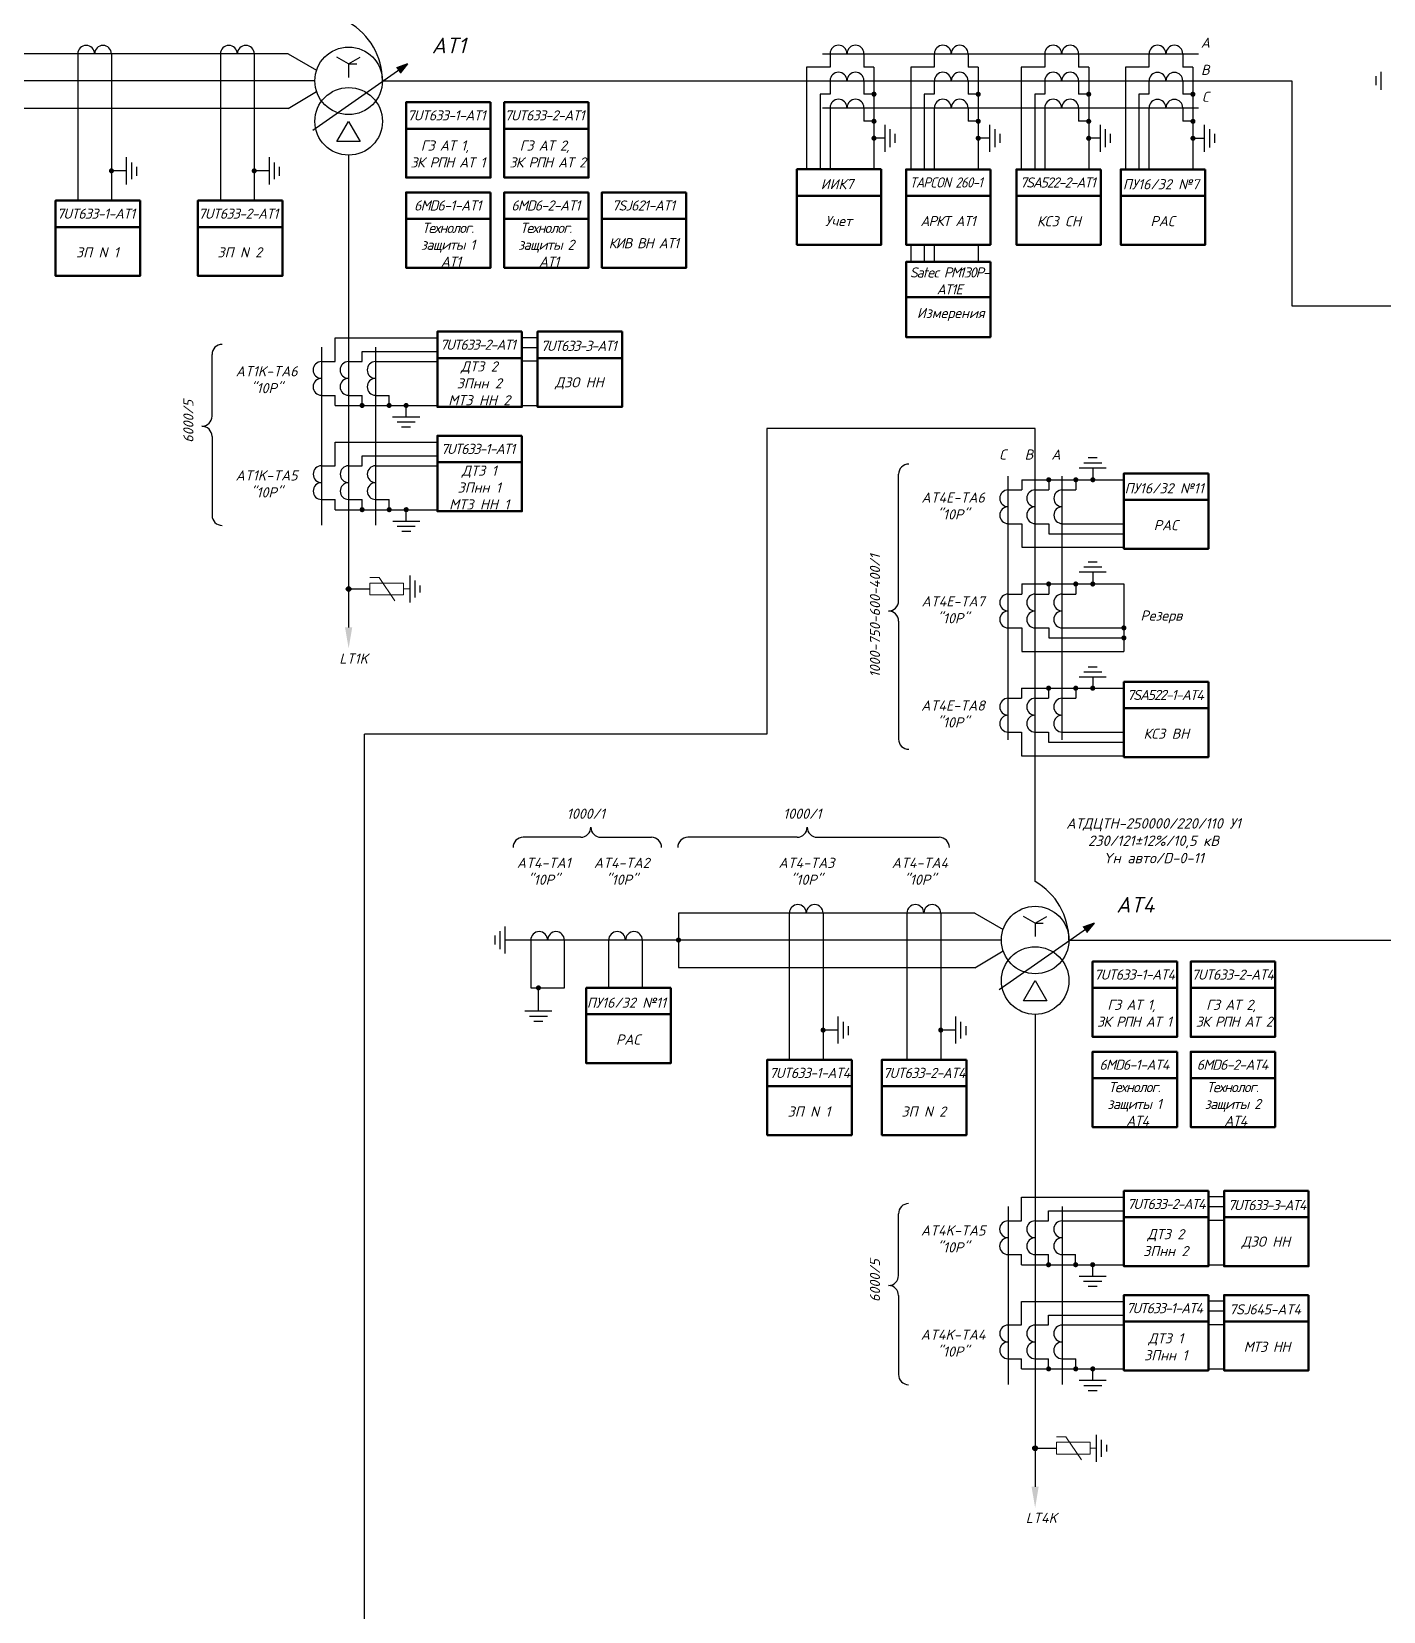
# Model space of a CAD drawing. Header units: millimetres. Extents: x -4534 to -456, y 3875 to 4716.
# Drawn here: x -3807.6 to -3547.6, y 4249.4 to 4553.4 of the extents above; entities that cross this region are included whole.
import ezdxf
from ezdxf.enums import TextEntityAlignment as Align

# ---------------------------------------------------------------- set-up
doc = ezdxf.new("R2010")
doc.units = ezdxf.units.MM
for name, color, linetype in [('Измерения АСУТП', 80, 'Continuous'), ('Корректировка 1', 5, 'Continuous'), ('РАС АСУТП', 50, 'Continuous')]:
    doc.layers.add(name, color=color, linetype=linetype)
doc.styles.add('ГОСТ 3.0', font='isocpeur.ttf', dxfattribs={"oblique": 15, "height": 3})
doc.styles.add('гост2', font='isocpeur.ttf', dxfattribs={"oblique": 15, "height": 2})
doc.styles.add('гост3', font='isocpeur.ttf', dxfattribs={"oblique": 15, "height": 3})

# ---------------------------------------------------------------- blocks, each defined once
blk = doc.blocks.new('Точка')
h = blk.add_hatch(color=256)
edge = h.paths.add_edge_path()
edge.add_arc((0, 0), 0.691, 0, 360)
blk.add_circle((0, 0), 0.691)

msp = doc.modelspace()

# ---------------------------------------------------------------- hatches: boundary and pattern name
for points in [[(-3735.28, 4547.16), (-3736.74, 4545.39), (-3737.45, 4546.4)], [(-3603.22, 4381.83), (-3604.68, 4380.05), (-3605.39, 4381.06)]]:
    msp.add_hatch(color=0).paths.add_polyline_path(points)

# ---------------------------------------------------------------- linework, layer by layer
at = {"color": 0, "ltscale": 0.25}
for p, q in [((-3758.24, 4549.1), (-3815.24, 4549.1)), ((-3758.24, 4549.1), (-3752.8, 4545.96)), ((-3655.49, 4549.12), (-3583.16, 4549.12)), ((-3645.57, 4546.53), (-3647.52, 4546.53)), ((-3645.57, 4546.53), (-3645.57, 4526.87)), ((-3625.52, 4546.52), (-3627.47, 4546.52)), ((-3625.52, 4546.52), (-3625.52, 4526.86)), ((-3604.27, 4546.52), (-3606.22, 4546.52)), ((-3604.27, 4546.52), (-3604.27, 4526.86)), ((-3584.22, 4546.51), (-3586.17, 4546.51)), ((-3584.22, 4546.51), (-3584.22, 4526.85)), ((-3549.04, 4544.77), (-3549.04, 4543.04)), ((-3548.07, 4545.64), (-3548.07, 4542.17)), ((-3758.24, 4538.57), (-3752.8, 4541.84)), ((-3758.24, 4538.57), (-3815.24, 4538.57)), ((-3655.94, 4541.33), (-3655.94, 4526.87)), ((-3655.49, 4538.72), (-3583.16, 4538.72)), ((-3645.57, 4541.33), (-3647.52, 4541.33)), ((-3635.89, 4541.32), (-3635.89, 4526.86)), ((-3625.52, 4541.32), (-3627.47, 4541.32)), ((-3614.64, 4541.32), (-3614.64, 4526.86)), ((-3604.27, 4541.32), (-3606.22, 4541.32)), ((-3594.6, 4541.31), (-3594.6, 4526.85)), ((-3584.22, 4541.31), (-3586.17, 4541.31)), ((-3645.57, 4536.13), (-3647.52, 4536.13)), ((-3643.45, 4530.25), (-3643.45, 4535.45)), ((-3625.52, 4536.12), (-3627.47, 4536.12)), ((-3604.27, 4536.12), (-3606.22, 4536.12)), ((-3584.22, 4536.11), (-3586.17, 4536.11)), ((-3642.48, 4531.12), (-3642.48, 4534.59)), ((-3641.5, 4531.99), (-3641.5, 4533.72)), ((-3623.27, 4530.24), (-3623.27, 4535.44)), ((-3622.29, 4531.11), (-3622.29, 4534.58)), ((-3621.32, 4531.99), (-3621.32, 4533.72)), ((-3602.02, 4530.24), (-3602.02, 4535.44)), ((-3601.04, 4531.11), (-3601.04, 4534.58)), ((-3600.07, 4531.98), (-3600.07, 4533.71)), ((-3581.97, 4530.23), (-3581.97, 4535.43)), ((-3580.99, 4531.1), (-3580.99, 4534.57)), ((-3580.02, 4531.97), (-3580.02, 4533.7)), ((-3787.38, 4525.61), (-3787.38, 4527.34)), ((-3759.92, 4525.61), (-3759.92, 4527.34)), ((-3772.91, 4479.39), (-3772.91, 4491.24)), ((-3744.04, 4491.81), (-3729.58, 4491.81)), ((-3749.24, 4481.43), (-3749.24, 4483.38)), ((-3749.24, 4481.43), (-3729.58, 4481.43)), ((-3744.04, 4481.43), (-3744.04, 4483.38)), ((-3738.84, 4481.43), (-3738.84, 4483.38)), ((-3732.96, 4479.18), (-3738.16, 4479.18)), ((-3733.83, 4478.21), (-3737.3, 4478.21)), ((-3772.91, 4475.49), (-3772.91, 4460.3)), ((-3734.7, 4477.23), (-3736.43, 4477.23)), ((-3744.03, 4471.76), (-3729.57, 4471.76)), ((-3600.88, 4469.38), (-3606.08, 4469.38)), ((-3601.74, 4470.36), (-3605.21, 4470.36)), ((-3602.61, 4471.33), (-3604.34, 4471.33)), ((-3640.84, 4443.83), (-3640.84, 4468.21)), ((-3619.76, 4417.11), (-3619.76, 4467.8)), ((-3617.15, 4467.13), (-3617.15, 4465.18)), ((-3617.15, 4467.13), (-3597.49, 4467.13)), ((-3611.95, 4467.13), (-3611.95, 4465.18)), ((-3609.36, 4417.11), (-3609.36, 4467.8)), ((-3606.75, 4467.13), (-3606.75, 4465.18)), ((-3749.23, 4461.38), (-3749.23, 4463.33)), ((-3744.03, 4461.38), (-3744.03, 4463.33)), ((-3738.83, 4461.38), (-3738.83, 4463.33)), ((-3749.23, 4461.38), (-3729.57, 4461.38)), ((-3732.95, 4459.13), (-3738.15, 4459.13)), ((-3733.82, 4458.16), (-3737.29, 4458.16)), ((-3734.69, 4457.18), (-3736.42, 4457.18)), ((-3611.95, 4456.75), (-3597.49, 4456.75)), ((-3602.62, 4451.28), (-3604.35, 4451.28)), ((-3600.89, 4449.33), (-3606.09, 4449.33)), ((-3601.75, 4450.31), (-3605.22, 4450.31)), ((-3617.16, 4447.08), (-3617.16, 4445.13)), ((-3617.16, 4447.08), (-3597.5, 4447.08)), ((-3611.96, 4447.08), (-3611.96, 4445.13)), ((-3606.76, 4447.08), (-3606.76, 4445.13)), ((-3640.84, 4439.93), (-3640.84, 4417.22)), ((-3611.96, 4436.7), (-3597.5, 4436.7)), ((-3600.89, 4429.14), (-3606.09, 4429.14)), ((-3601.76, 4430.12), (-3605.23, 4430.12)), ((-3602.63, 4431.09), (-3604.36, 4431.09)), ((-3617.17, 4427.03), (-3617.17, 4425.08)), ((-3617.17, 4427.03), (-3597.51, 4427.03)), ((-3611.97, 4427.03), (-3611.97, 4425.08)), ((-3606.77, 4427.03), (-3606.77, 4425.08)), ((-3611.97, 4416.65), (-3597.51, 4416.65)), ((-3701.99, 4398.34), (-3713.06, 4398.34)), ((-3698.09, 4398.34), (-3688.37, 4398.34)), ((-3660.37, 4398.34), (-3681.37, 4398.34)), ((-3656.47, 4398.34), (-3633.02, 4398.34)), ((-3683.18, 4383.77), (-3683.18, 4373.29)), ((-3626.18, 4383.77), (-3683.18, 4383.77)), ((-3626.18, 4383.77), (-3620.74, 4380.63)), ((-3716.57, 4381.17), (-3716.57, 4375.97)), ((-3718.52, 4379.43), (-3718.52, 4377.7)), ((-3717.54, 4380.3), (-3717.54, 4376.83)), ((-3626.18, 4373.23), (-3620.74, 4376.5)), ((-3626.18, 4373.23), (-3683.18, 4373.23)), ((-3707.51, 4364.87), (-3712.71, 4364.87)), ((-3708.38, 4363.89), (-3711.85, 4363.89)), ((-3709.25, 4362.92), (-3710.98, 4362.92)), ((-3650.48, 4360.27), (-3650.48, 4362.01)), ((-3627.86, 4360.27), (-3627.86, 4362.01)), ((-3640.85, 4314.05), (-3640.85, 4325.91)), ((-3611.98, 4326.47), (-3597.52, 4326.47)), ((-3617.18, 4316.09), (-3617.18, 4318.04)), ((-3611.98, 4316.09), (-3611.98, 4318.04)), ((-3606.78, 4316.09), (-3606.78, 4318.04)), ((-3617.18, 4316.09), (-3597.52, 4316.09)), ((-3600.9, 4313.84), (-3606.1, 4313.84)), ((-3601.77, 4312.87), (-3605.24, 4312.87)), ((-3602.64, 4311.89), (-3604.37, 4311.89)), ((-3640.85, 4310.15), (-3640.85, 4294.96)), ((-3611.97, 4306.42), (-3597.51, 4306.42)), ((-3617.17, 4296.05), (-3617.17, 4298)), ((-3617.17, 4296.05), (-3597.51, 4296.05)), ((-3611.97, 4296.05), (-3611.97, 4298)), ((-3606.77, 4296.05), (-3606.77, 4298)), ((-3600.89, 4293.79), (-3606.09, 4293.79)), ((-3601.76, 4292.82), (-3605.23, 4292.82)), ((-3602.63, 4291.84), (-3604.36, 4291.84))]:
    msp.add_line(p, q, dxfattribs=at)
at = {"color": 0}
for p, q in [((-3798.75, 4549.1), (-3798.75, 4547.93)), ((-3798.75, 4547.93), (-3798.75, 4520.85)), ((-3792.25, 4549.1), (-3792.25, 4547.93)), ((-3792.25, 4547.93), (-3792.25, 4520.85)), ((-3771.3, 4549.11), (-3771.3, 4546.51)), ((-3771.3, 4549.1), (-3771.3, 4547.93)), ((-3771.3, 4547.93), (-3771.3, 4520.85)), ((-3764.8, 4549.11), (-3764.8, 4546.51)), ((-3764.8, 4549.1), (-3764.8, 4547.93)), ((-3764.8, 4547.93), (-3764.8, 4520.85)), ((-3746.63, 4547.15), (-3748.88, 4548.45)), ((-3746.63, 4547.15), (-3744.38, 4548.45)), ((-3654.02, 4549.13), (-3654.02, 4546.53)), ((-3647.52, 4549.13), (-3647.52, 4546.53)), ((-3633.97, 4549.12), (-3633.97, 4546.52)), ((-3627.47, 4549.12), (-3627.47, 4546.52)), ((-3612.72, 4549.12), (-3612.72, 4546.52)), ((-3606.22, 4549.12), (-3606.22, 4546.52)), ((-3592.67, 4549.11), (-3592.67, 4546.51)), ((-3586.17, 4549.11), (-3586.17, 4546.51)), ((-3753.53, 4534.38), (-3735.28, 4547.16)), ((-3746.63, 4547.15), (-3746.63, 4544.55)), ((-3746.63, 4547.15), (-3745.07, 4547.15)), ((-3735.28, 4547.16), (-3737.45, 4546.4)), ((-3735.28, 4547.16), (-3736.74, 4545.39)), ((-3654.02, 4546.53), (-3658.55, 4546.53)), ((-3658.55, 4546.53), (-3658.55, 4526.87)), ((-3633.97, 4546.52), (-3638.5, 4546.52)), ((-3638.5, 4546.52), (-3638.5, 4526.86)), ((-3612.72, 4546.52), (-3617.25, 4546.52)), ((-3617.25, 4546.52), (-3617.25, 4526.86)), ((-3592.67, 4546.51), (-3597.21, 4546.51)), ((-3597.21, 4546.51), (-3597.21, 4526.85)), ((-3753.13, 4543.9), (-3848.63, 4543.9)), ((-3740.13, 4543.9), (-3614.31, 4543.9)), ((-3654.02, 4543.93), (-3654.02, 4541.33)), ((-3647.52, 4543.93), (-3647.52, 4541.33)), ((-3633.97, 4543.92), (-3633.97, 4541.32)), ((-3627.47, 4543.92), (-3627.47, 4541.32)), ((-3614.31, 4543.9), (-3565.21, 4543.9)), ((-3612.72, 4543.92), (-3612.72, 4541.32)), ((-3606.22, 4543.92), (-3606.22, 4541.32)), ((-3592.67, 4543.91), (-3592.67, 4541.31)), ((-3586.17, 4543.91), (-3586.17, 4541.31)), ((-3565.21, 4543.9), (-3565.21, 4500.62)), ((-3654.02, 4541.33), (-3655.94, 4541.33)), ((-3654.02, 4538.73), (-3654.02, 4526.87)), ((-3647.52, 4538.73), (-3647.52, 4536.13)), ((-3633.97, 4541.32), (-3635.89, 4541.32)), ((-3633.97, 4538.72), (-3633.97, 4526.86)), ((-3627.47, 4538.72), (-3627.47, 4536.12)), ((-3612.72, 4541.32), (-3614.64, 4541.32)), ((-3612.72, 4538.72), (-3612.72, 4526.86)), ((-3606.22, 4538.72), (-3606.22, 4536.12)), ((-3592.67, 4541.31), (-3594.6, 4541.31)), ((-3592.67, 4538.71), (-3592.67, 4526.85)), ((-3586.17, 4538.71), (-3586.17, 4536.11)), ((-3748.88, 4532.2), (-3746.63, 4536.1)), ((-3746.63, 4536.1), (-3744.38, 4532.2)), ((-3643.45, 4532.85), (-3645.57, 4532.85)), ((-3623.27, 4532.84), (-3625.52, 4532.84)), ((-3602.02, 4532.84), (-3604.27, 4532.84)), ((-3581.97, 4532.83), (-3584.22, 4532.83)), ((-3744.38, 4532.2), (-3748.88, 4532.2)), ((-3746.63, 4529.6), (-3746.63, 4438.72)), ((-3789.33, 4526.58), (-3792.25, 4526.58)), ((-3761.87, 4526.58), (-3764.8, 4526.58)), ((-3565.21, 4500.62), (-3524.72, 4500.62)), ((-3749.24, 4489.88), (-3749.24, 4494.42)), ((-3749.24, 4494.42), (-3729.58, 4494.42)), ((-3713.29, 4494.54), (-3710.29, 4494.54)), ((-3751.84, 4489.88), (-3749.24, 4489.88)), ((-3751.83, 4492.63), (-3751.83, 4458.4)), ((-3746.64, 4489.88), (-3744.04, 4489.88)), ((-3744.04, 4489.88), (-3744.04, 4491.81)), ((-3741.44, 4489.88), (-3729.58, 4489.88)), ((-3741.43, 4492.63), (-3741.43, 4458.4)), ((-3713.29, 4492.61), (-3710.29, 4492.61)), ((-3713.29, 4490), (-3710.29, 4490)), ((-3751.84, 4483.38), (-3749.24, 4483.38)), ((-3746.64, 4483.38), (-3744.04, 4483.38)), ((-3741.44, 4483.38), (-3738.84, 4483.38)), ((-3735.56, 4479.18), (-3735.56, 4481.43)), ((-3713.29, 4481.43), (-3710.29, 4481.43)), ((-3614.57, 4476.97), (-3666.21, 4476.97)), ((-3666.21, 4476.97), (-3666.21, 4418.17)), ((-3614.57, 4389.83), (-3614.57, 4476.97)), ((-3749.23, 4469.83), (-3749.23, 4474.37)), ((-3749.23, 4474.37), (-3729.57, 4474.37)), ((-3744.03, 4469.83), (-3744.03, 4471.76)), ((-3751.83, 4469.83), (-3749.23, 4469.83)), ((-3746.63, 4469.83), (-3744.03, 4469.83)), ((-3741.43, 4469.83), (-3729.57, 4469.83)), ((-3603.48, 4469.38), (-3603.48, 4467.13)), ((-3751.83, 4463.33), (-3749.23, 4463.33)), ((-3746.63, 4463.33), (-3744.03, 4463.33)), ((-3741.43, 4463.33), (-3738.83, 4463.33)), ((-3619.75, 4465.18), (-3617.15, 4465.18)), ((-3614.55, 4465.18), (-3611.95, 4465.18)), ((-3609.35, 4465.18), (-3606.75, 4465.18)), ((-3735.55, 4459.13), (-3735.55, 4461.38)), ((-3619.75, 4458.68), (-3617.15, 4458.68)), ((-3617.15, 4458.68), (-3617.15, 4454.14)), ((-3614.55, 4458.68), (-3611.95, 4458.68)), ((-3611.95, 4458.68), (-3611.95, 4456.75)), ((-3609.35, 4458.68), (-3597.49, 4458.68)), ((-3617.15, 4454.14), (-3597.49, 4454.14)), ((-3603.49, 4449.33), (-3603.49, 4447.08)), ((-3746.63, 4446.12), (-3742.54, 4446.12)), ((-3619.76, 4445.13), (-3617.16, 4445.13)), ((-3614.56, 4445.13), (-3611.96, 4445.13)), ((-3609.36, 4445.13), (-3606.76, 4445.13)), ((-3597.5, 4447.08), (-3597.5, 4434.09)), ((-3619.76, 4438.63), (-3617.16, 4438.63)), ((-3617.16, 4438.63), (-3617.16, 4434.09)), ((-3614.56, 4438.63), (-3611.96, 4438.63)), ((-3611.96, 4438.63), (-3611.96, 4436.7)), ((-3609.36, 4438.63), (-3597.5, 4438.63)), ((-3617.16, 4434.09), (-3597.5, 4434.09)), ((-3603.49, 4429.14), (-3603.49, 4427.03)), ((-3619.77, 4425.08), (-3617.17, 4425.08)), ((-3614.57, 4425.08), (-3611.97, 4425.08)), ((-3609.37, 4425.08), (-3606.77, 4425.08)), ((-3666.21, 4418.17), (-3743.55, 4418.17)), ((-3743.55, 4232.71), (-3743.55, 4418.17)), ((-3619.77, 4418.58), (-3617.17, 4418.58)), ((-3617.17, 4418.58), (-3617.17, 4414.04)), ((-3614.57, 4418.58), (-3611.97, 4418.58)), ((-3611.97, 4418.58), (-3611.97, 4416.65)), ((-3609.37, 4418.58), (-3597.51, 4418.58)), ((-3617.17, 4414.04), (-3597.51, 4414.04)), ((-3661.86, 4383.77), (-3661.86, 4382.59)), ((-3655.36, 4383.77), (-3655.36, 4382.59)), ((-3639.24, 4383.77), (-3639.24, 4382.59)), ((-3632.74, 4383.77), (-3632.74, 4382.59)), ((-3661.86, 4382.59), (-3661.86, 4355.52)), ((-3655.36, 4382.59), (-3655.36, 4355.52)), ((-3639.24, 4382.59), (-3639.24, 4355.52)), ((-3632.74, 4382.59), (-3632.74, 4355.52)), ((-3621.47, 4369.05), (-3603.22, 4381.83)), ((-3614.57, 4381.82), (-3616.83, 4383.12)), ((-3614.57, 4381.82), (-3612.32, 4383.12)), ((-3614.57, 4381.82), (-3614.57, 4379.22)), ((-3614.57, 4381.82), (-3613.01, 4381.82)), ((-3603.22, 4381.83), (-3605.39, 4381.06)), ((-3603.22, 4381.83), (-3604.68, 4380.05)), ((-3621.07, 4378.57), (-3716.57, 4378.57)), ((-3711.61, 4378.57), (-3711.61, 4369.37)), ((-3705.11, 4369.37), (-3705.11, 4378.57)), ((-3696.61, 4378.57), (-3696.61, 4369.37)), ((-3690.11, 4369.37), (-3690.11, 4378.57)), ((-3608.07, 4378.57), (-3468.27, 4378.57)), ((-3711.61, 4369.37), (-3705.11, 4369.37)), ((-3710.11, 4364.87), (-3710.11, 4369.37)), ((-3616.83, 4366.87), (-3614.57, 4370.77)), ((-3614.57, 4370.77), (-3612.32, 4366.87)), ((-3612.32, 4366.87), (-3616.83, 4366.87)), ((-3614.57, 4364.27), (-3614.57, 4273.38)), ((-3652.43, 4361.24), (-3655.36, 4361.24)), ((-3629.81, 4361.24), (-3632.74, 4361.24)), ((-3617.18, 4324.54), (-3617.18, 4329.08)), ((-3617.18, 4329.08), (-3597.52, 4329.08)), ((-3581.23, 4329.2), (-3578.23, 4329.2)), ((-3619.77, 4327.29), (-3619.77, 4293.06)), ((-3611.98, 4324.54), (-3611.98, 4326.47)), ((-3609.37, 4327.29), (-3609.37, 4293.06)), ((-3581.23, 4327.27), (-3578.23, 4327.27)), ((-3619.78, 4324.54), (-3617.18, 4324.54)), ((-3614.58, 4324.54), (-3611.98, 4324.54)), ((-3609.38, 4324.54), (-3597.52, 4324.54)), ((-3581.23, 4324.66), (-3578.23, 4324.66)), ((-3619.78, 4318.04), (-3617.18, 4318.04)), ((-3614.58, 4318.04), (-3611.98, 4318.04)), ((-3609.38, 4318.04), (-3606.78, 4318.04)), ((-3603.5, 4313.84), (-3603.5, 4316.09)), ((-3581.23, 4316.09), (-3578.23, 4316.09)), ((-3617.17, 4304.5), (-3617.17, 4309.03)), ((-3617.17, 4309.03), (-3597.51, 4309.03)), ((-3581.23, 4309.15), (-3578.23, 4309.15)), ((-3619.77, 4304.5), (-3617.17, 4304.5)), ((-3614.57, 4304.5), (-3611.97, 4304.5)), ((-3611.97, 4304.5), (-3611.97, 4306.42)), ((-3609.37, 4304.5), (-3597.51, 4304.5)), ((-3581.23, 4307.22), (-3578.23, 4307.22)), ((-3581.23, 4304.61), (-3578.23, 4304.61)), ((-3619.77, 4298), (-3617.17, 4298)), ((-3614.57, 4298), (-3611.97, 4298)), ((-3609.37, 4298), (-3606.77, 4298)), ((-3603.49, 4293.79), (-3603.49, 4296.05)), ((-3581.23, 4296.05), (-3578.23, 4296.05)), ((-3614.57, 4280.79), (-3610.48, 4280.79))]:
    msp.add_line(p, q, dxfattribs=at)
at = {"color": 0, "lineweight": 25, "ltscale": 0.25}
for p, q in [((-3789.33, 4523.98), (-3789.33, 4529.18)), ((-3788.35, 4524.95), (-3788.35, 4528.2)), ((-3761.87, 4523.98), (-3761.87, 4529.18)), ((-3760.9, 4524.95), (-3760.9, 4528.2)), ((-3734.88, 4448.72), (-3734.88, 4443.52)), ((-3733.9, 4447.75), (-3733.9, 4444.5)), ((-3732.93, 4446.77), (-3732.93, 4445.47)), ((-3652.43, 4358.64), (-3652.43, 4363.84)), ((-3651.46, 4359.61), (-3651.46, 4362.86)), ((-3629.81, 4358.64), (-3629.81, 4363.84)), ((-3628.84, 4359.61), (-3628.84, 4362.86)), ((-3602.82, 4283.39), (-3602.82, 4278.19)), ((-3601.84, 4282.41), (-3601.84, 4279.16)), ((-3600.87, 4281.44), (-3600.87, 4280.14))]:
    msp.add_line(p, q, dxfattribs=at)
at = {"color": 0, "lineweight": 18}
for p, q in [((-3740.75, 4448.33), (-3742.52, 4448.33)), ((-3740.75, 4448.33), (-3742.52, 4448.33)), ((-3737.72, 4443.87), (-3740.75, 4448.33)), ((-3736.06, 4447.26), (-3742.54, 4447.26)), ((-3742.54, 4444.99), (-3742.54, 4447.26)), ((-3736.06, 4444.99), (-3742.54, 4444.99)), ((-3736.06, 4444.99), (-3736.06, 4447.26)), ((-3736.06, 4446.12), (-3734.88, 4446.12)), ((-3604, 4281.92), (-3610.48, 4281.92)), ((-3610.48, 4279.65), (-3610.48, 4281.92)), ((-3608.69, 4282.99), (-3610.46, 4282.99)), ((-3608.69, 4282.99), (-3610.46, 4282.99)), ((-3605.66, 4278.53), (-3608.69, 4282.99)), ((-3604, 4279.65), (-3604, 4281.92)), ((-3604, 4280.79), (-3602.82, 4280.79)), ((-3604, 4279.65), (-3610.48, 4279.65))]:
    msp.add_line(p, q, dxfattribs=at)
at = {"color": 0, "ltscale": 0.25, "const_width": 0.487}
for points in [[(-3645.57, 4541.58, 1), (-3645.57, 4541.09, 1)], [(-3625.52, 4541.57, 1), (-3625.52, 4541.08, 1)], [(-3604.27, 4541.57, 1), (-3604.27, 4541.08, 1)], [(-3584.22, 4541.56, 1), (-3584.22, 4541.07, 1)], [(-3645.57, 4536.37, 1), (-3645.57, 4535.88, 1)], [(-3625.52, 4536.36, 1), (-3625.52, 4535.87, 1)], [(-3604.27, 4536.36, 1), (-3604.27, 4535.87, 1)], [(-3584.22, 4536.35, 1), (-3584.22, 4535.86, 1)], [(-3645.57, 4533.1, 1), (-3645.57, 4532.61, 1)], [(-3625.52, 4533.09, 1), (-3625.52, 4532.6, 1)], [(-3604.27, 4533.09, 1), (-3604.27, 4532.6, 1)], [(-3584.22, 4533.08, 1), (-3584.22, 4532.59, 1)], [(-3792.5, 4526.58, -1), (-3792.01, 4526.58, -1)], [(-3765.04, 4526.58, -1), (-3764.55, 4526.58, -1)], [(-3744.29, 4481.43, -1), (-3743.8, 4481.43, -1)], [(-3739.08, 4481.43, -1), (-3738.59, 4481.43, -1)], [(-3735.81, 4481.43, -1), (-3735.32, 4481.43, -1)], [(-3612.2, 4467.13, 1), (-3611.71, 4467.13, 1)], [(-3606.99, 4467.13, 1), (-3606.5, 4467.13, 1)], [(-3603.72, 4467.13, 1), (-3603.23, 4467.13, 1)], [(-3744.28, 4461.38, -1), (-3743.79, 4461.38, -1)], [(-3739.07, 4461.38, -1), (-3738.58, 4461.38, -1)], [(-3735.8, 4461.38, -1), (-3735.31, 4461.38, -1)], [(-3612.21, 4447.08, 1), (-3611.72, 4447.08, 1)], [(-3607, 4447.08, 1), (-3606.51, 4447.08, 1)], [(-3603.73, 4447.08, 1), (-3603.24, 4447.08, 1)], [(-3597.74, 4438.63, 1), (-3597.25, 4438.63, 1)], [(-3597.74, 4436.7, 1), (-3597.25, 4436.7, 1)], [(-3612.22, 4427.03, 1), (-3611.73, 4427.03, 1)], [(-3607.01, 4427.03, 1), (-3606.52, 4427.03, 1)], [(-3603.74, 4427.03, 1), (-3603.25, 4427.03, 1)], [(-3683.42, 4378.57, -1), (-3682.93, 4378.57, -1)], [(-3710.36, 4369.37, -1), (-3709.87, 4369.37, -1)], [(-3655.6, 4361.24, -1), (-3655.12, 4361.24, -1)], [(-3632.98, 4361.24, -1), (-3632.49, 4361.24, -1)], [(-3612.23, 4316.09, -1), (-3611.74, 4316.09, -1)], [(-3607.02, 4316.09, -1), (-3606.53, 4316.09, -1)], [(-3603.75, 4316.09, -1), (-3603.26, 4316.09, -1)], [(-3612.22, 4296.05, -1), (-3611.73, 4296.05, -1)], [(-3607.01, 4296.05, -1), (-3606.52, 4296.05, -1)], [(-3603.74, 4296.05, -1), (-3603.25, 4296.05, -1)]]:
    msp.add_lwpolyline(points, format="xyb", close=True, dxfattribs=at)
at = {"color": 0, "lineweight": 50, "ltscale": 0.25}
for points in [[(-3719.33, 4539.77), (-3735.58, 4539.77), (-3735.58, 4534.69), (-3719.33, 4534.69)], [(-3700.46, 4539.77), (-3716.71, 4539.77), (-3716.71, 4534.69), (-3700.46, 4534.69)], [(-3719.33, 4534.69), (-3735.58, 4534.69), (-3735.58, 4525.28), (-3719.33, 4525.28)], [(-3700.46, 4534.69), (-3716.71, 4534.69), (-3716.71, 4525.28), (-3700.46, 4525.28)], [(-3644.16, 4526.87), (-3660.41, 4526.87), (-3660.41, 4521.78), (-3644.16, 4521.78)], [(-3623.16, 4526.86), (-3639.41, 4526.86), (-3639.41, 4521.78), (-3623.16, 4521.78)], [(-3601.91, 4526.86), (-3618.16, 4526.86), (-3618.16, 4521.78), (-3601.91, 4521.78)], [(-3786.75, 4520.85), (-3803, 4520.85), (-3803, 4515.77), (-3786.75, 4515.77)], [(-3759.37, 4520.85), (-3775.62, 4520.85), (-3775.62, 4515.77), (-3759.37, 4515.77)], [(-3719.33, 4522.42), (-3735.58, 4522.42), (-3735.58, 4517.34), (-3719.33, 4517.34)], [(-3700.46, 4522.42), (-3716.71, 4522.42), (-3716.71, 4517.34), (-3700.46, 4517.34)], [(-3681.67, 4522.42), (-3697.92, 4522.42), (-3697.92, 4517.34), (-3681.67, 4517.34)], [(-3644.16, 4521.78), (-3660.41, 4521.78), (-3660.41, 4512.37), (-3644.16, 4512.37)], [(-3623.16, 4521.78), (-3639.41, 4521.78), (-3639.41, 4512.36), (-3623.16, 4512.36)], [(-3601.91, 4521.78), (-3618.16, 4521.78), (-3618.16, 4512.36), (-3601.91, 4512.36)], [(-3719.33, 4517.34), (-3735.58, 4517.34), (-3735.58, 4507.93), (-3719.33, 4507.93)], [(-3700.46, 4517.34), (-3716.71, 4517.34), (-3716.71, 4507.93), (-3700.46, 4507.93)], [(-3681.67, 4517.34), (-3697.92, 4517.34), (-3697.92, 4507.93), (-3681.67, 4507.93)], [(-3786.75, 4515.77), (-3803, 4515.77), (-3803, 4506.36), (-3786.75, 4506.36)], [(-3759.37, 4515.77), (-3775.62, 4515.77), (-3775.62, 4506.36), (-3759.37, 4506.36)], [(-3713.29, 4495.64), (-3729.54, 4495.64), (-3729.54, 4490.56), (-3713.29, 4490.56)], [(-3694.04, 4495.64), (-3710.29, 4495.64), (-3710.29, 4490.56), (-3694.04, 4490.56)], [(-3713.29, 4490.56), (-3729.54, 4490.56), (-3729.54, 4481.14), (-3713.29, 4481.14)], [(-3694.04, 4490.56), (-3710.29, 4490.56), (-3710.29, 4481.14), (-3694.04, 4481.14)], [(-3713.29, 4475.59), (-3729.54, 4475.59), (-3729.54, 4470.51), (-3713.29, 4470.51)], [(-3713.29, 4470.51), (-3729.54, 4470.51), (-3729.54, 4461.09), (-3713.29, 4461.09)], [(-3581.25, 4428.25), (-3597.5, 4428.25), (-3597.5, 4423.17), (-3581.25, 4423.17)], [(-3581.25, 4423.17), (-3597.5, 4423.17), (-3597.5, 4413.76), (-3581.25, 4413.76)], [(-3587.27, 4374.43), (-3603.52, 4374.43), (-3603.52, 4369.35), (-3587.27, 4369.35)], [(-3568.4, 4374.43), (-3584.65, 4374.43), (-3584.65, 4369.35), (-3568.4, 4369.35)], [(-3587.27, 4369.35), (-3603.52, 4369.35), (-3603.52, 4359.94), (-3587.27, 4359.94)], [(-3568.4, 4369.35), (-3584.65, 4369.35), (-3584.65, 4359.94), (-3568.4, 4359.94)], [(-3587.27, 4357.09), (-3603.52, 4357.09), (-3603.52, 4352.01), (-3587.27, 4352.01)], [(-3568.4, 4357.09), (-3584.65, 4357.09), (-3584.65, 4352.01), (-3568.4, 4352.01)], [(-3649.86, 4355.52), (-3666.11, 4355.52), (-3666.11, 4350.44), (-3649.86, 4350.44)], [(-3627.79, 4355.52), (-3644.04, 4355.52), (-3644.04, 4350.44), (-3627.79, 4350.44)], [(-3649.86, 4350.44), (-3666.11, 4350.44), (-3666.11, 4341.03), (-3649.86, 4341.03)], [(-3627.79, 4350.44), (-3644.04, 4350.44), (-3644.04, 4341.03), (-3627.79, 4341.03)], [(-3587.27, 4352.01), (-3603.52, 4352.01), (-3603.52, 4342.59), (-3587.27, 4342.59)], [(-3568.4, 4352.01), (-3584.65, 4352.01), (-3584.65, 4342.59), (-3568.4, 4342.59)], [(-3581.23, 4330.3), (-3597.48, 4330.3), (-3597.48, 4325.22), (-3581.23, 4325.22)], [(-3561.98, 4330.3), (-3578.23, 4330.3), (-3578.23, 4325.22), (-3561.98, 4325.22)], [(-3581.23, 4325.22), (-3597.48, 4325.22), (-3597.48, 4315.81), (-3581.23, 4315.81)], [(-3561.98, 4325.22), (-3578.23, 4325.22), (-3578.23, 4315.81), (-3561.98, 4315.81)], [(-3581.23, 4310.25), (-3597.48, 4310.25), (-3597.48, 4305.17), (-3581.23, 4305.17)], [(-3561.98, 4310.25), (-3578.23, 4310.25), (-3578.23, 4305.17), (-3561.98, 4305.17)], [(-3581.23, 4305.17), (-3597.48, 4305.17), (-3597.48, 4295.76), (-3581.23, 4295.76)], [(-3561.98, 4305.17), (-3578.23, 4305.17), (-3578.23, 4295.76), (-3561.98, 4295.76)]]:
    msp.add_lwpolyline(points, close=True, dxfattribs=at)
at = {"color": 0}
for centre in [(-3746.63, 4543.9), (-3746.63, 4536.1), (-3614.57, 4378.57), (-3614.57, 4370.77)]:
    msp.add_circle(centre, 6.5, dxfattribs=at)
for centre, radius, start, end in [((-3753.13, 4543.9), 13, 0, 60), ((-3797.13, 4549.1), 1.62, 0, 180), ((-3793.88, 4549.1), 1.62, 0, 180), ((-3769.67, 4549.1), 1.62, 0, 180), ((-3766.42, 4549.1), 1.62, 0, 180), ((-3652.39, 4549.13), 1.62, 0, 180), ((-3649.14, 4549.13), 1.62, 0, 180), ((-3632.34, 4549.12), 1.62, 0, 180), ((-3629.09, 4549.12), 1.62, 0, 180), ((-3611.09, 4549.12), 1.62, 0, 180), ((-3607.84, 4549.12), 1.62, 0, 180), ((-3591.04, 4549.11), 1.62, 0, 180), ((-3587.79, 4549.11), 1.62, 0, 180), ((-3652.39, 4543.93), 1.62, 0, 180), ((-3649.14, 4543.93), 1.62, 0, 180), ((-3632.34, 4543.92), 1.62, 0, 180), ((-3629.09, 4543.92), 1.62, 0, 180), ((-3611.09, 4543.92), 1.62, 0, 180), ((-3607.84, 4543.92), 1.62, 0, 180), ((-3591.04, 4543.91), 1.62, 0, 180), ((-3587.79, 4543.91), 1.62, 0, 180), ((-3652.39, 4538.73), 1.62, 0, 180), ((-3649.14, 4538.73), 1.62, 0, 180), ((-3632.34, 4538.72), 1.62, 0, 180), ((-3629.09, 4538.72), 1.62, 0, 180), ((-3611.09, 4538.72), 1.62, 0, 180), ((-3607.84, 4538.72), 1.62, 0, 180), ((-3591.04, 4538.71), 1.62, 0, 180), ((-3587.79, 4538.71), 1.62, 0, 180), ((-3751.84, 4488.26), 1.62, 90, 270), ((-3746.64, 4488.26), 1.62, 90, 270), ((-3741.44, 4488.26), 1.62, 90, 270), ((-3751.84, 4485.01), 1.62, 90, 270), ((-3746.64, 4485.01), 1.62, 90, 270), ((-3741.44, 4485.01), 1.62, 90, 270), ((-3751.83, 4468.21), 1.62, 90, 270), ((-3746.63, 4468.21), 1.62, 90, 270), ((-3741.43, 4468.21), 1.62, 90, 270), ((-3751.83, 4464.96), 1.62, 90, 270), ((-3746.63, 4464.96), 1.62, 90, 270), ((-3741.43, 4464.96), 1.62, 90, 270), ((-3619.75, 4463.56), 1.62, 90, 270), ((-3614.55, 4463.56), 1.62, 90, 270), ((-3609.35, 4463.56), 1.62, 90, 270), ((-3619.75, 4460.31), 1.62, 90, 270), ((-3614.55, 4460.31), 1.62, 90, 270), ((-3609.35, 4460.31), 1.62, 90, 270), ((-3619.76, 4443.51), 1.62, 90, 270), ((-3614.56, 4443.51), 1.62, 90, 270), ((-3609.36, 4443.51), 1.62, 90, 270), ((-3619.76, 4440.26), 1.62, 90, 270), ((-3614.56, 4440.26), 1.62, 90, 270), ((-3609.36, 4440.26), 1.62, 90, 270), ((-3619.77, 4423.46), 1.62, 90, 270), ((-3614.57, 4423.46), 1.62, 90, 270), ((-3609.37, 4423.46), 1.62, 90, 270), ((-3619.77, 4420.21), 1.62, 90, 270), ((-3614.57, 4420.21), 1.62, 90, 270), ((-3609.37, 4420.21), 1.62, 90, 270), ((-3621.07, 4378.57), 13, 0, 60), ((-3660.23, 4383.77), 1.62, 0, 180), ((-3656.98, 4383.77), 1.62, 0, 180), ((-3637.61, 4383.77), 1.62, 0, 180), ((-3634.36, 4383.77), 1.62, 0, 180), ((-3709.99, 4378.57), 1.62, 0, 180), ((-3706.74, 4378.57), 1.62, 0, 180), ((-3694.99, 4378.57), 1.62, 0, 180), ((-3691.74, 4378.57), 1.62, 0, 180), ((-3619.78, 4322.92), 1.62, 90, 270), ((-3614.58, 4322.92), 1.62, 90, 270), ((-3609.38, 4322.92), 1.62, 90, 270), ((-3619.78, 4319.67), 1.62, 90, 270), ((-3614.58, 4319.67), 1.62, 90, 270), ((-3609.38, 4319.67), 1.62, 90, 270), ((-3619.77, 4302.87), 1.62, 90, 270), ((-3614.57, 4302.87), 1.62, 90, 270), ((-3609.37, 4302.87), 1.62, 90, 270), ((-3619.77, 4299.62), 1.62, 90, 270), ((-3614.57, 4299.62), 1.62, 90, 270), ((-3609.37, 4299.62), 1.62, 90, 270)]:
    msp.add_arc(centre, radius, start, end, dxfattribs=at)
at = {"color": 0, "ltscale": 0.25}
for centre, start, end in [((-3770.96, 4491.24), 90, 180), ((-3774.86, 4479.39), 270, 0), ((-3774.86, 4475.49), 0, 90), ((-3638.89, 4468.21), 90, 180), ((-3770.96, 4460.3), 180, 270), ((-3642.79, 4443.83), 270, 0), ((-3642.79, 4439.93), 0, 90), ((-3638.89, 4417.22), 180, 270), ((-3701.99, 4400.29), 270, 0), ((-3698.09, 4400.29), 180, 270), ((-3660.37, 4400.29), 270, 0), ((-3656.47, 4400.29), 180, 270), ((-3713.06, 4396.39), 90, 180), ((-3688.37, 4396.39), 0, 90), ((-3681.37, 4396.39), 90, 180), ((-3633.02, 4396.39), 0, 90), ((-3638.9, 4325.91), 90, 180), ((-3642.8, 4314.05), 270, 0), ((-3642.8, 4310.15), 0, 90), ((-3638.9, 4294.96), 180, 270)]:
    msp.add_arc(centre, 1.95, start, end, dxfattribs=at)
at = {"color": 0, "lineweight": 25}
for points in [[(-3746.63, 4434.68), (-3747.32, 4438.72), (-3745.94, 4438.72)], [(-3614.57, 4269.34), (-3615.26, 4273.38), (-3613.89, 4273.38)]]:
    msp.add_solid(points, dxfattribs=at)
at = {"layer": 'Измерения АСУТП', "color": 0}
for p, q in [((-3638.5, 4512.36), (-3638.5, 4509.07)), ((-3635.89, 4512.36), (-3635.89, 4509.07)), ((-3633.97, 4512.36), (-3633.97, 4509.07)), ((-3625.52, 4512.36), (-3625.52, 4509.07))]:
    msp.add_line(p, q, dxfattribs=at)
at = {"layer": 'Измерения АСУТП', "color": 0, "lineweight": 50, "ltscale": 0.25}
for points in [[(-3623.16, 4509.07), (-3639.41, 4509.07), (-3639.41, 4502.24), (-3623.16, 4502.24)], [(-3623.16, 4502.24), (-3639.41, 4502.24), (-3639.41, 4494.58), (-3623.16, 4494.58)]]:
    msp.add_lwpolyline(points, close=True, dxfattribs=at)
at = {"layer": 'РАС АСУТП', "color": 0, "lineweight": 50, "ltscale": 0.25}
for points in [[(-3581.86, 4526.85), (-3598.11, 4526.85), (-3598.11, 4521.77), (-3581.86, 4521.77)], [(-3581.86, 4521.77), (-3598.11, 4521.77), (-3598.11, 4512.35), (-3581.86, 4512.35)], [(-3581.23, 4468.35), (-3597.48, 4468.35), (-3597.48, 4463.27), (-3581.23, 4463.27)], [(-3581.23, 4463.27), (-3597.48, 4463.27), (-3597.48, 4453.86), (-3581.23, 4453.86)], [(-3684.66, 4369.37), (-3700.91, 4369.37), (-3700.91, 4364.28), (-3684.66, 4364.28)], [(-3684.66, 4364.28), (-3700.91, 4364.28), (-3700.91, 4354.87), (-3684.66, 4354.87)]]:
    msp.add_lwpolyline(points, close=True, dxfattribs=at)

# ---------------------------------------------------------------- block references
at = {"color": 0, "xscale": 0.65, "yscale": 0.65, "zscale": 0.65, "rotation": 180}
for p in [(-3746.63, 4446.12), (-3614.57, 4280.79)]:
    msp.add_blockref('Точка', p, dxfattribs=at)

# ---------------------------------------------------------------- texts
at = {"color": 0, "oblique": 15}
for s, height, style, p in [('AT1 ', 3, 'гост3', (-3726.4, 4550.7)), ('A', 1.95, 'ГОСТ 3.0', (-3581.83, 4551.23)), ('B', 1.95, 'ГОСТ 3.0', (-3581.83, 4546.01)), ('C', 1.95, 'ГОСТ 3.0', (-3581.83, 4540.83)), ('C', 1.95, 'ГОСТ 3.0', (-3620.83, 4471.99)), ('B', 1.95, 'ГОСТ 3.0', (-3615.76, 4471.99)), ('A', 1.95, 'ГОСТ 3.0', (-3610.57, 4471.99)), ('1000/1', 1.95, 'ГОСТ 3.0', (-3700.99, 4402.88)), ('1000/1', 1.95, 'ГОСТ 3.0', (-3659.36, 4402.88)), ('AT4 ', 3, 'гост3', (-3594.34, 4385.36))]:
    msp.add_text(s, height=height, dxfattribs=dict(at, style=style)).set_placement(p, align=Align.MIDDLE_CENTER)
at = {"color": 0, "style": 'ГОСТ 3.0', "oblique": 15}
for s, p in [('6000/5', (-3777.45, 4478.38)), ('1000-750-600-400/1', (-3645.38, 4440.93)), ('6000/5', (-3645.39, 4313.04))]:
    msp.add_text(s, height=1.95, rotation=90, dxfattribs=at).set_placement(p, align=Align.MIDDLE_CENTER)
at = {"color": 0, "lineweight": 18, "style": 'ГОСТ 3.0', "oblique": 15}
for s, p in [('LT1K', (-3748.43, 4431.75)), ('LT4K', (-3616.37, 4266.41))]:
    msp.add_text(s, height=1.95, dxfattribs=at).set_placement(p)
at = {"color": 0, "lineweight": 30, "char_height": 1.95, "attachment_point": 5, "style": 'ГОСТ 3.0'}
for s, insert in [('{\\T0.9;7UT633-1-AT1}', (-3727.85, 4537.25)), ('{\\T0.9;7UT633-2-AT1}', (-3708.98, 4537.25)), ('{\\W0.9;\\T0.9;TAPCON 260-1}', (-3631.74, 4524.34)), ('{\\T0.85;7SA522-2-AT1}', (-3610.27, 4524.34)), ('{\\T0.9;7UT633-1-AT1}', (-3795.27, 4518.34)), ('{\\T0.9;7UT633-2-AT1}', (-3767.89, 4518.34)), ('{\\T0.85;7UT633-2-AT1}', (-3721.81, 4493.12)), ('{\\T0.85;7UT633-3-AT1}', (-3702.43, 4492.9)), ('{\\T0.85;7UT633-1-AT1}', (-3721.81, 4473.07)), ('{\\T0.85;7SA522-1-AT4}', (-3589.61, 4425.73)), ('{\\T0.9;7UT633-1-AT4}', (-3595.5, 4371.92)), ('{\\T0.9;7UT633-2-AT4}', (-3576.63, 4371.92)), ('{\\T0.9;7UT633-1-AT4}', (-3657.99, 4353)), ('{\\T0.9;7UT633-2-AT4}', (-3635.96, 4353)), ('{\\T0.85;7UT633-2-AT4}', (-3589.43, 4327.78)), ('{\\T0.85;7UT633-3-AT4}', (-3570.04, 4327.56)), ('{\\T0.85;7UT633-1-AT4}', (-3589.75, 4307.73)), ('{\\T0.95;7SJ645-AT4}', (-3570.37, 4307.51))]:
    msp.add_mtext(s, dxfattribs=dict(at, insert=insert))
at = {"color": 0, "char_height": 1.95, "attachment_point": 5, "style": 'ГОСТ 3.0'}
for s, insert in [('{\\T0.9;\\C0;ГЗ AT 1,\\P ЗК РПН AT 1}', (-3728.14, 4529.82)), ('{\\T0.9;\\C0;ГЗ AT 2,\\P ЗК РПН AT 2}', (-3708.96, 4529.82)), ('{\\T0.9;6MD6-1-\\C256;AT1}', (-3727.61, 4519.91)), ('{\\T0.9;6MD6-2-\\C256;AT1}', (-3708.74, 4519.91)), ('{\\T0.9;\\C0;7SJ621-AT1}', (-3689.95, 4519.91)), ('{\\C0;КСЗ СН}', (-3610, 4516.88)), ('{\\T0.9;Технолог.\\Pзащиты 1\\P AT1}', (-3727.54, 4512.35)), ('{\\T0.9;Технолог.\\Pзащиты 2\\P AT1}', (-3708.67, 4512.35)), ('ЗП N 1 ', (-3794.96, 4510.9)), ('ЗП N 2 ', (-3767.58, 4510.9)), ('{\\T0.9;\\C0;КИВ ВН AT1}', (-3689.88, 4512.65)), ('ДТЗ 2\\PЗПнн 2\\P{\\C256;МТЗ НН 2}', (-3721.5, 4485.69)), ('{\\C0;ДЗО НН}', (-3702.25, 4485.69)), ('ДТЗ 1\\PЗПнн 1\\P{\\C256;МТЗ НН 1}', (-3721.5, 4465.64)), ('{\\C0;КСЗ ВН}', (-3589.34, 4418.27)), ('{\\T0.9;\\C0;ГЗ AT 1,\\P ЗК РПН AT 1}', (-3596.08, 4364.48)), ('{\\T0.9;\\C0;ГЗ AT 2,\\P ЗК РПН AT 2}', (-3576.91, 4364.48)), ('{\\T0.9;6MD6-1-\\C256;AT4}', (-3595.55, 4354.57)), ('{\\T0.9;6MD6-2-\\C256;AT4}', (-3576.68, 4354.57)), ('{\\T0.9;Технолог.\\Pзащиты 1\\P AT4}', (-3595.48, 4347.02)), ('{\\T0.9;Технолог.\\Pзащиты 2\\P AT4}', (-3576.61, 4347.02)), ('ЗП N 1 ', (-3658.07, 4345.57)), ('ЗП N 2 ', (-3636, 4345.57)), ('{\\C0;ДТЗ 2\\PЗПнн 2}', (-3589.44, 4320.35)), ('{\\C0;ДЗО НН}', (-3570.19, 4320.35)), ('{\\C0;ДТЗ 1\\PЗПнн 1}', (-3589.44, 4300.3)), ('{\\T0.95;\\C0;МТЗ НН }', (-3570.01, 4300.3))]:
    msp.add_mtext(s, dxfattribs=dict(at, insert=insert))
at = {"color": 0, "lineweight": 50, "ltscale": 0.25, "char_height": 1.95, "attachment_point": 5, "style": 'ГОСТ 3.0'}
for s, insert in [('ИИК7', (-3652.68, 4524.02)), ('Учет', (-3652.37, 4516.92))]:
    msp.add_mtext(s, dxfattribs=dict(at, insert=insert))
at = {"color": 0, "ltscale": 2, "attachment_point": 5}
for s, insert, char_height, width, style in [('AT1K-TA6\\P"10P"', (-3762.4, 4486.39), 1.95, 21.6953, 'ГОСТ 3.0'), ('AT1K-TA5\\P"10P"', (-3762.41, 4466.34), 1.95, 21.6953, 'ГОСТ 3.0'), ('AT4E-TA6\\P"10P"', (-3630.35, 4462.09), 1.95, 21.6953, 'ГОСТ 3.0'), ('AT4E-TA7\\P"10P"', (-3630.35, 4442.12), 1.95, 21.6953, 'ГОСТ 3.0'), ('AT4E-TA8\\P"10P"', (-3630.36, 4422.07), 1.95, 21.6953, 'ГОСТ 3.0'), ('АТДЦТН{\\fISOCPEUR|b0|i0|c238|p34;-}250{\\fISOCPEUR|b0|i0|c238|p34;000/}22{\\fISOCPEUR|b0|i0|c238|p34;0}/110 У{\\fISOCPEUR|b0|i0|c238|p34;1\\P}230{\\fISOCPEUR|b0|i0|c238|p34;/}121{\\C256;%%P}12%/10,5 кВ\\P{\\fISOCPEUR|b0|i0|c238|p34;Y}н авто{\\fISOCPEUR|b0|i0|c238|p34;/D-0-11}', (-3591.79, 4397.68), 2, 47.9998, 'гост2'), ('AT4-TA1\\P"10P"', (-3709.09, 4391.8), 1.95, 21.6953, 'ГОСТ 3.0'), ('AT4-TA2\\P"10P"', (-3694.09, 4391.8), 1.95, 21.6953, 'ГОСТ 3.0'), ('AT4-TA3\\P"10Р"', (-3658.56, 4391.8), 1.95, 21.6953, 'ГОСТ 3.0'), ('AT4-TA4\\P"10Р"', (-3636.72, 4391.8), 1.95, 21.6953, 'ГОСТ 3.0'), ('AT4K-TA5\\P"10P"', (-3630.34, 4321.06), 1.95, 21.6953, 'ГОСТ 3.0'), ('{\\C256;AT4K-TA4\\P"10P"}', (-3630.35, 4301.01), 1.95, 21.6953, 'ГОСТ 3.0')]:
    msp.add_mtext(s, dxfattribs=dict(at, insert=insert, char_height=char_height, width=width, style=style))
at = {"color": 0, "lineweight": 18, "insert": (-3594.31, 4441.98), "char_height": 1.95, "width": 7.2421, "attachment_point": 1, "style": 'ГОСТ 3.0'}
msp.add_mtext('Резерв', dxfattribs=at)
at = {"layer": 'Измерения АСУТП', "color": 0, "lineweight": 30, "insert": (-3631.11, 4505.4), "char_height": 1.95, "attachment_point": 5, "style": 'ГОСТ 3.0'}
msp.add_mtext('{\\T0.85;Satec PM130P-\\PAT1E}', dxfattribs=at)
at = {"layer": 'Измерения АСУТП', "color": 0, "insert": (-3630.8, 4498.95), "char_height": 1.95, "attachment_point": 5, "style": 'ГОСТ 3.0'}
msp.add_mtext('Измерения', dxfattribs=at)
at = {"layer": 'Корректировка 1', "color": 0, "insert": (-3631.37, 4516.91), "char_height": 1.95, "attachment_point": 5, "style": 'ГОСТ 3.0'}
msp.add_mtext('{\\T0.9;\\C0;АРКТ AT1}', dxfattribs=at)
at = {"layer": 'РАС АСУТП', "color": 0, "lineweight": 30, "char_height": 1.95, "attachment_point": 5, "style": 'ГОСТ 3.0'}
for s, insert in [('ПУ16/32 №7', (-3590.37, 4524)), ('ПУ16/32 №11', (-3589.74, 4465.5)), ('ПУ16/32 №11', (-3693.18, 4366.52))]:
    msp.add_mtext(s, dxfattribs=dict(at, insert=insert))
at = {"layer": 'РАС АСУТП', "color": 0, "char_height": 1.95, "attachment_point": 5, "style": 'ГОСТ 3.0'}
for insert in [(-3590.06, 4516.9), (-3589.43, 4458.4), (-3692.87, 4359.42)]:
    msp.add_mtext('РАС', dxfattribs=dict(at, insert=insert))

doc.saveas('drawing.dxf')
